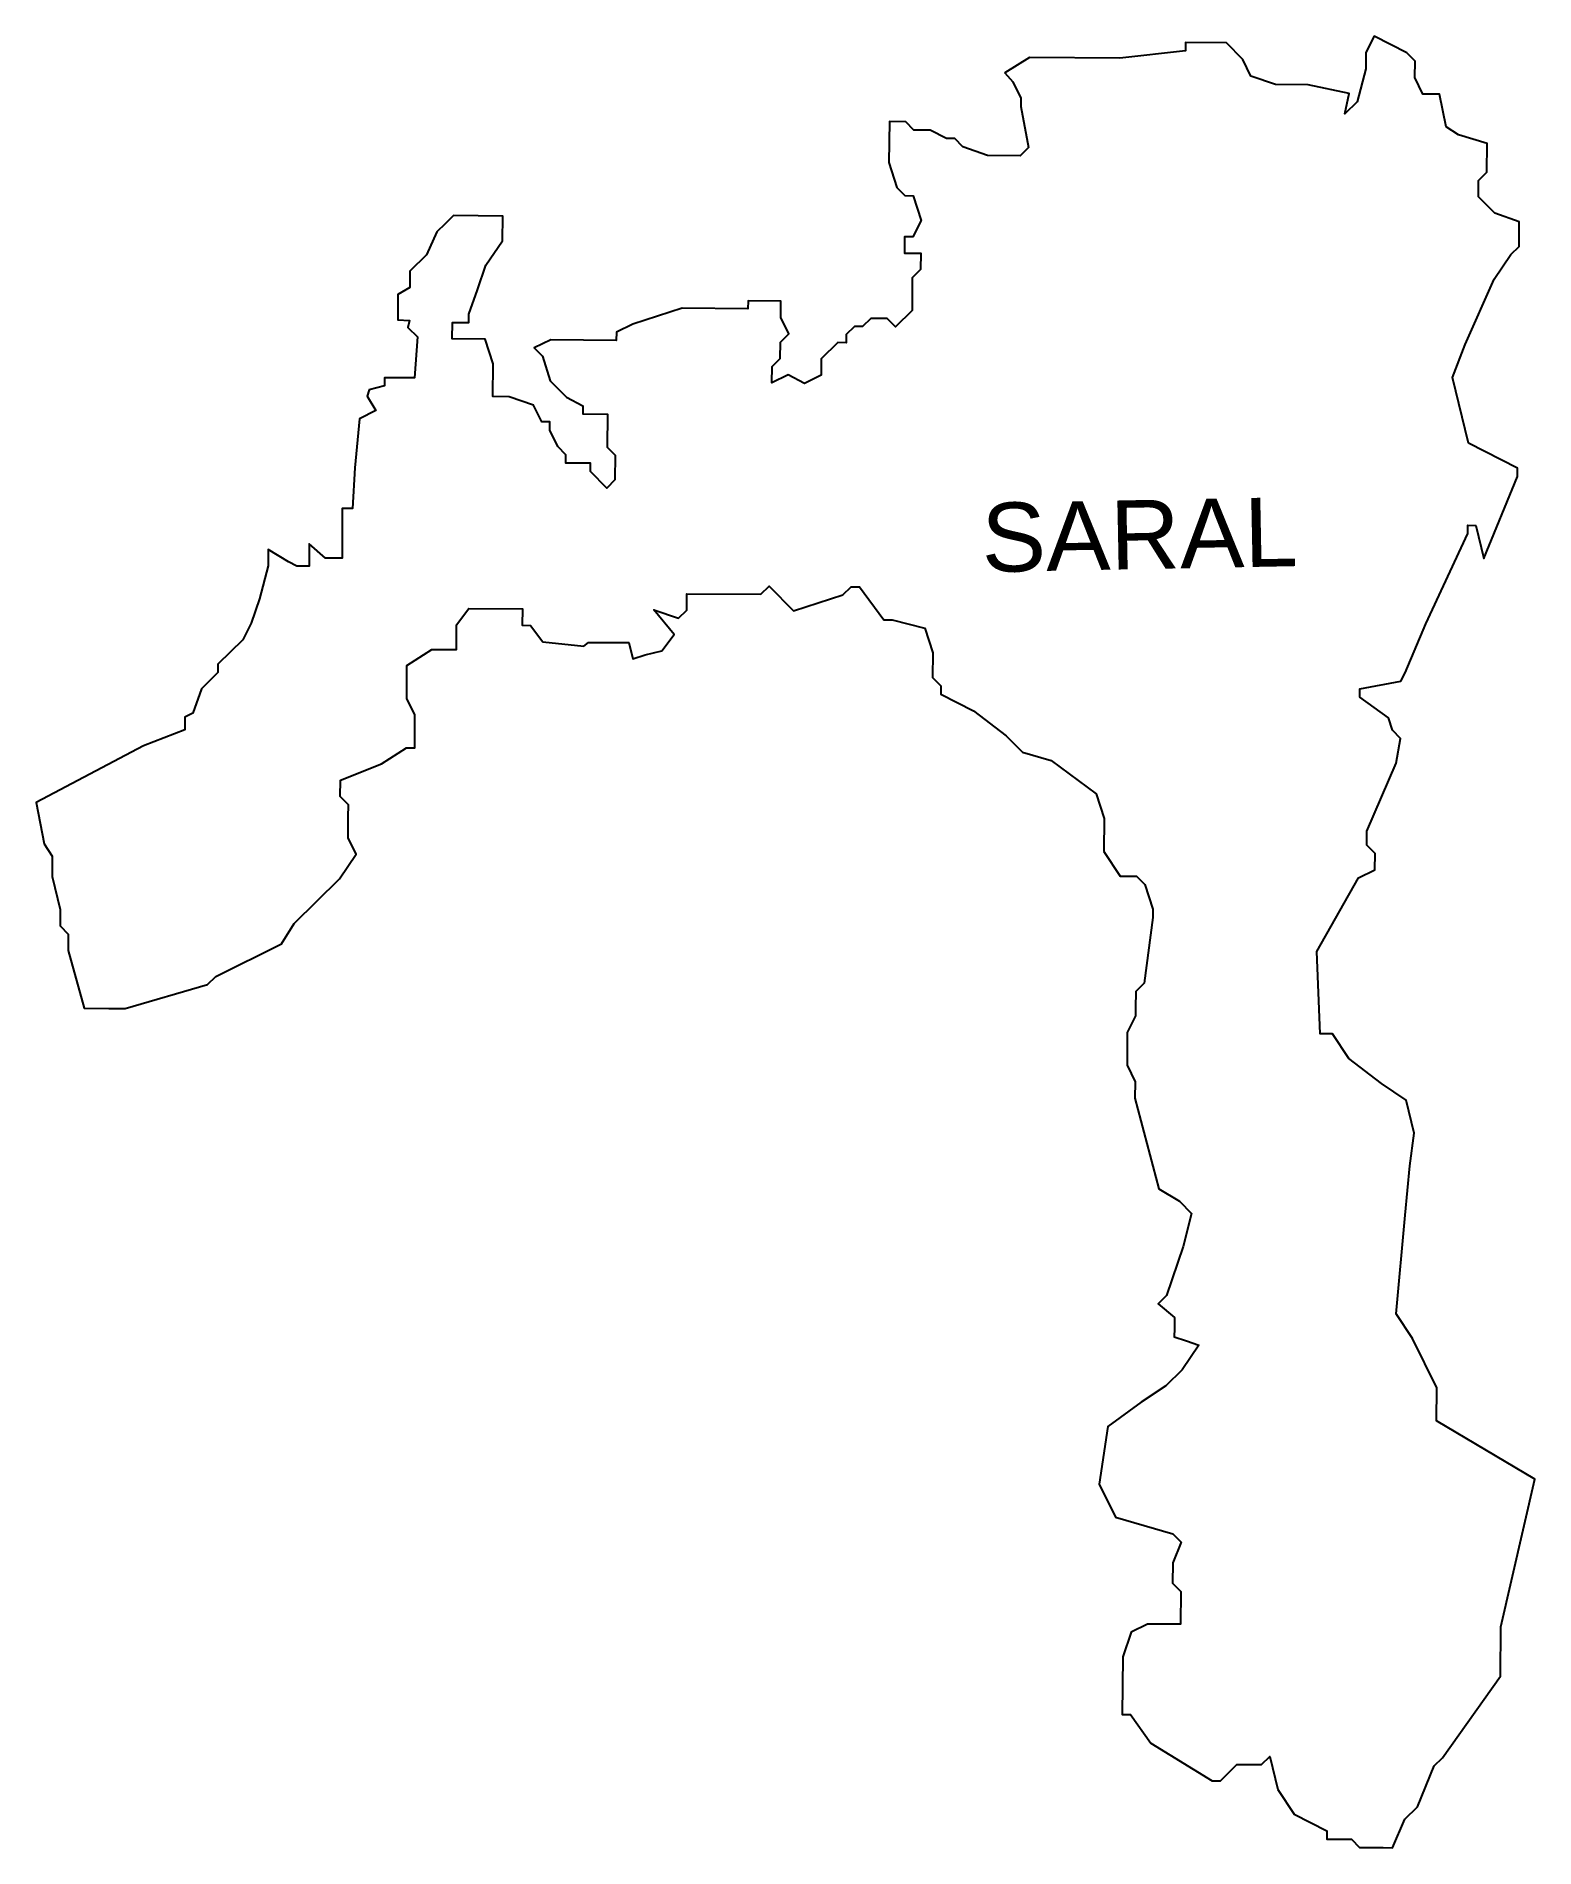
# Model space of a CAD drawing. Header units: metres. Extents: x 274638 to 281487, y 2076122 to 2079006.
# Drawn here: x 279126 to 281487, y 2076152 to 2079006 of the extents above.
import ezdxf

# ---------------------------------------------------------------- set-up
doc = ezdxf.new("R2010")
doc.units = ezdxf.units.M
doc.layers.add('VILLAGE BOUNDRY', color=10, linetype='Continuous')
doc.layers.add('VILLAGE NAME', color=250, linetype='Continuous')

msp = doc.modelspace()

# ---------------------------------------------------------------- linework, layer by layer
at = {"layer": 'VILLAGE BOUNDRY'}
msp.add_lwpolyline([(281381.5, 2078222.2), (281381.5, 2078235.3), (281394.5, 2078235.1), (281407.1, 2078183.2), (281459.8, 2078312.3), (281459.9, 2078325.2), (281382.5, 2078364.6), (281357.4, 2078468.3), (281377.2, 2078520), (281423.3, 2078623.2), (281449.4, 2078661.9), (281462.5, 2078674.7), (281462.7, 2078713.5), (281424, 2078726.8), (281398.3, 2078752.8), (281398.5, 2078778.7), (281411.6, 2078791.6), (281411.9, 2078836.9), (281366.7, 2078850.2), (281347.3, 2078863.2), (281336.8, 2078914.3), (281310.9, 2078914.5), (281298.3, 2078940.5), (281298.5, 2078966.3), (281285.7, 2078979.4), (281260, 2078992.6), (281234.3, 2079005.8), (281221.1, 2078980.1), (281220.8, 2078954.2), (281207.4, 2078902.6), (281187.8, 2078883.4), (281194.6, 2078915.7), (281130.1, 2078929.3), (281078.4, 2078929.8), (281039.7, 2078943.1), (281027.1, 2078969.1), (281001.5, 2078995.2), (280936.8, 2078995.9), (280936.7, 2078982.9), (280833.1, 2078971), (280690.9, 2078972.5), (280651.9, 2078947.9), (280664.7, 2078934), (280677.4, 2078908), (280677.2, 2078895), (280689.5, 2078830.3), (280676.5, 2078817.5), (280624.8, 2078818), (280586.1, 2078831.3), (280573.3, 2078844.4), (280560.4, 2078844.5), (280534.7, 2078857.7), (280508.8, 2078858), (280496, 2078871), (280470.2, 2078871.3), (280469.5, 2078806.7), (280482, 2078767.7), (280494.8, 2078754.7), (280507.8, 2078754.5), (280520.3, 2078715.6), (280507.1, 2078689.9), (280494.2, 2078690), (280494.1, 2078677.1), (280493.9, 2078664.2), (280519.8, 2078663.9), (280519.5, 2078638.1), (280506.4, 2078625.3), (280505.9, 2078573.6), (280479.8, 2078548), (280467, 2078561.1), (280441.2, 2078561.3), (280428.1, 2078548.5), (280415.2, 2078548.6), (280402.1, 2078535.8), (280402, 2078522.9), (280389.1, 2078523.1), (280362.9, 2078497.5), (280362.7, 2078471.6), (280336.7, 2078458.9), (280311, 2078472.1), (280285, 2078459.5), (280285.3, 2078485.3), (280298.3, 2078498.1), (280298.6, 2078524), (280311.7, 2078536.8), (280299, 2078562.7), (280299.2, 2078588.6), (280247.5, 2078589.1), (280247.4, 2078576.2), (280144, 2078577.2), (280066.2, 2078552.1), (280040.2, 2078539.5), (280040, 2078526.6), (279936.6, 2078527.6), (279910.6, 2078514.9), (279923.5, 2078501.9), (279936, 2078463), (279961.6, 2078436.9), (279987.3, 2078423.7), (279987.2, 2078410.7), (280026, 2078410.3), (280025.4, 2078358.6), (280038.2, 2078345.6), (280037.8, 2078306.8), (280024.8, 2078294), (279999.2, 2078320.1), (279999.3, 2078333), (279960.5, 2078333.4), (279960.7, 2078346.3), (279947.8, 2078359.4), (279935.2, 2078385.4), (279935.3, 2078398.3), (279922.4, 2078398.5), (279909.7, 2078424.5), (279871.1, 2078437.8), (279845.2, 2078438), (279845.8, 2078489.7), (279833.2, 2078528.7), (279781.5, 2078529.2), (279781.8, 2078555), (279807.6, 2078554.8), (279807.7, 2078567.7), (279821.1, 2078606.4), (279834.4, 2078645), (279860.6, 2078683.5), (279861, 2078722.3), (279783.5, 2078723.1), (279770.4, 2078710.3), (279757.3, 2078697.5), (279740.7, 2078661.4), (279714.6, 2078635.7), (279714.5, 2078609.8), (279695.9, 2078599), (279695.9, 2078559.2), (279714.1, 2078558), (279711.4, 2078546.8), (279726.8, 2078532), (279721.9, 2078467.7), (279674.6, 2078467.7), (279674.5, 2078454.8), (279650.8, 2078448.9), (279647.3, 2078438.5), (279661.2, 2078416), (279635.3, 2078403.2), (279628.2, 2078325.6), (279624.3, 2078261.6), (279607.8, 2078261.6), (279607.8, 2078183.6), (279581.9, 2078183.6), (279555.9, 2078206.3), (279555.9, 2078170.8), (279536.5, 2078171), (279523.6, 2078177.5), (279491.4, 2078197.2), (279491.2, 2078171.3), (279477.9, 2078119.6), (279464.6, 2078080.9), (279451.5, 2078055.1), (279412.4, 2078016.5), (279412.3, 2078003.6), (279386.2, 2077977.9), (279373, 2077939.1), (279359.9, 2077932.8), (279359.9, 2077913.3), (279294.9, 2077887.9), (279126, 2077798.6), (279138.5, 2077733.7), (279151.3, 2077714.2), (279151.1, 2077681.9), (279163.6, 2077630), (279163.5, 2077604.1), (279176.1, 2077591.1), (279176.1, 2077565.2), (279201.3, 2077474.4), (279240.2, 2077474), (279253.1, 2077474), (279266, 2077473.9), (279395.8, 2077511.8), (279408.8, 2077524.6), (279512.7, 2077575.7), (279532.4, 2077607.9), (279604.1, 2077678.6), (279630.3, 2077717.2), (279617.5, 2077743.2), (279617.7, 2077775.6), (279617.9, 2077795), (279605.1, 2077808), (279605.2, 2077833.9), (279670.2, 2077859.3), (279709.2, 2077884.8), (279722.5, 2077884.8), (279722.5, 2077936.6), (279709.7, 2077962.6), (279710.1, 2078014.3), (279749.1, 2078039.7), (279788, 2078039.7), (279788.2, 2078078.5), (279807.8, 2078104.3), (279892, 2078103.7), (279891.8, 2078077.8), (279904.7, 2078077.7), (279924, 2078051.6), (279988.7, 2078044.7), (279996.3, 2078050.6), (280059.9, 2078050.6), (280066.2, 2078024.7), (280085.7, 2078031), (280111.6, 2078037.3), (280131.2, 2078063.1), (280099.1, 2078102.1), (280137.8, 2078088.9), (280151, 2078101.8), (280151, 2078127.6), (280267.6, 2078126.8), (280280.6, 2078139.6), (280319.1, 2078100.3), (280397, 2078125.8), (280410.1, 2078138.6), (280423, 2078138.6), (280461.4, 2078086.5), (280474.4, 2078086.4), (280526.1, 2078073.1), (280538.7, 2078034.2), (280538.4, 2077995.4), (280551.3, 2077982.3), (280551.2, 2077969.4), (280602.8, 2077943.1), (280654.3, 2077903.9), (280680, 2077877.8), (280725.2, 2077864.6), (280796, 2077812.3), (280808.7, 2077773.4), (280808.3, 2077721.6), (280833.9, 2077682.5), (280859.8, 2077682.4), (280872.6, 2077669.3), (280885.3, 2077630.4), (280885.2, 2077617.4), (280871.5, 2077514), (280858.4, 2077501.1), (280858.2, 2077475.2), (280858.2, 2077462.3), (280845, 2077436.5), (280844.7, 2077384.7), (280857.4, 2077358.8), (280857.2, 2077332.9), (280895, 2077190.2), (280927.2, 2077170.5), (280946.5, 2077151), (280933.2, 2077099.3), (280906.7, 2077021.8), (280893.7, 2077009), (280919.3, 2076987.1), (280919.3, 2076970), (280919.2, 2076957), (280938.6, 2076950.4), (280957.9, 2076943.8), (280931.8, 2076905.1), (280905.7, 2076879.4), (280866.7, 2076853.8), (280814.6, 2076815.4), (280801, 2076724.9), (280826.5, 2076672.9), (280916.9, 2076646.4), (280929.8, 2076633.3), (280916.6, 2076601), (280916.4, 2076568.7), (280929.2, 2076555.6), (280928.9, 2076504.2), (280877.1, 2076504.2), (280851.1, 2076491.5), (280837.9, 2076452.7), (280837.2, 2076362.1), (280850.1, 2076362), (280882.2, 2076316.5), (280978.8, 2076257.5), (280991.8, 2076257.4), (281017.8, 2076283.1), (281056.7, 2076282.9), (281069.7, 2076295.7), (281082.3, 2076243.8), (281107.9, 2076204.8), (281159.5, 2076178.5), (281159.4, 2076165.3), (281198.2, 2076165.3), (281211.1, 2076152.3), (281248.1, 2076152.1), (281262.8, 2076151.9), (281282.6, 2076197.1), (281302.1, 2076216.3), (281328.5, 2076280.9), (281341.5, 2076293.7), (281433.1, 2076422.5), (281433.7, 2076500.2), (281487.1, 2076732.8), (281332.5, 2076824.6), (281332.9, 2076876.3), (281294.6, 2076954.3), (281269, 2076993.3), (281283.1, 2077148.5), (281290.1, 2077226.1), (281297, 2077277.9), (281284.4, 2077329.7), (281245.7, 2077355.9), (281194.2, 2077395.1), (281168.6, 2077434.1), (281149.2, 2077434.3), (281143.7, 2077563.8), (281209.3, 2077679.8), (281235.2, 2077692.5), (281235.4, 2077718.4), (281222.6, 2077731.5), (281222.6, 2077753.5), (281268.8, 2077860.6), (281275.6, 2077899.4), (281262.8, 2077912.4), (281256.4, 2077931.9), (281211.3, 2077964.6), (281211.4, 2077977.5), (281276.2, 2077990), (281282.8, 2078002.9), (281315.7, 2078080.3)], close=True, dxfattribs=at)

# ---------------------------------------------------------------- texts
at = {"layer": 'VILLAGE NAME', "insert": (280614.4, 2078270.2), "char_height": 108.748, "attachment_point": 1, "rotation": 1.1028}
msp.add_mtext_dynamic_manual_height_columns('{\\fArial|b0|i0|c0|p34;SARAL}', width=726.929, gutter_width=543.7, heights=[0], dxfattribs=at)

doc.saveas('drawing.dxf')
